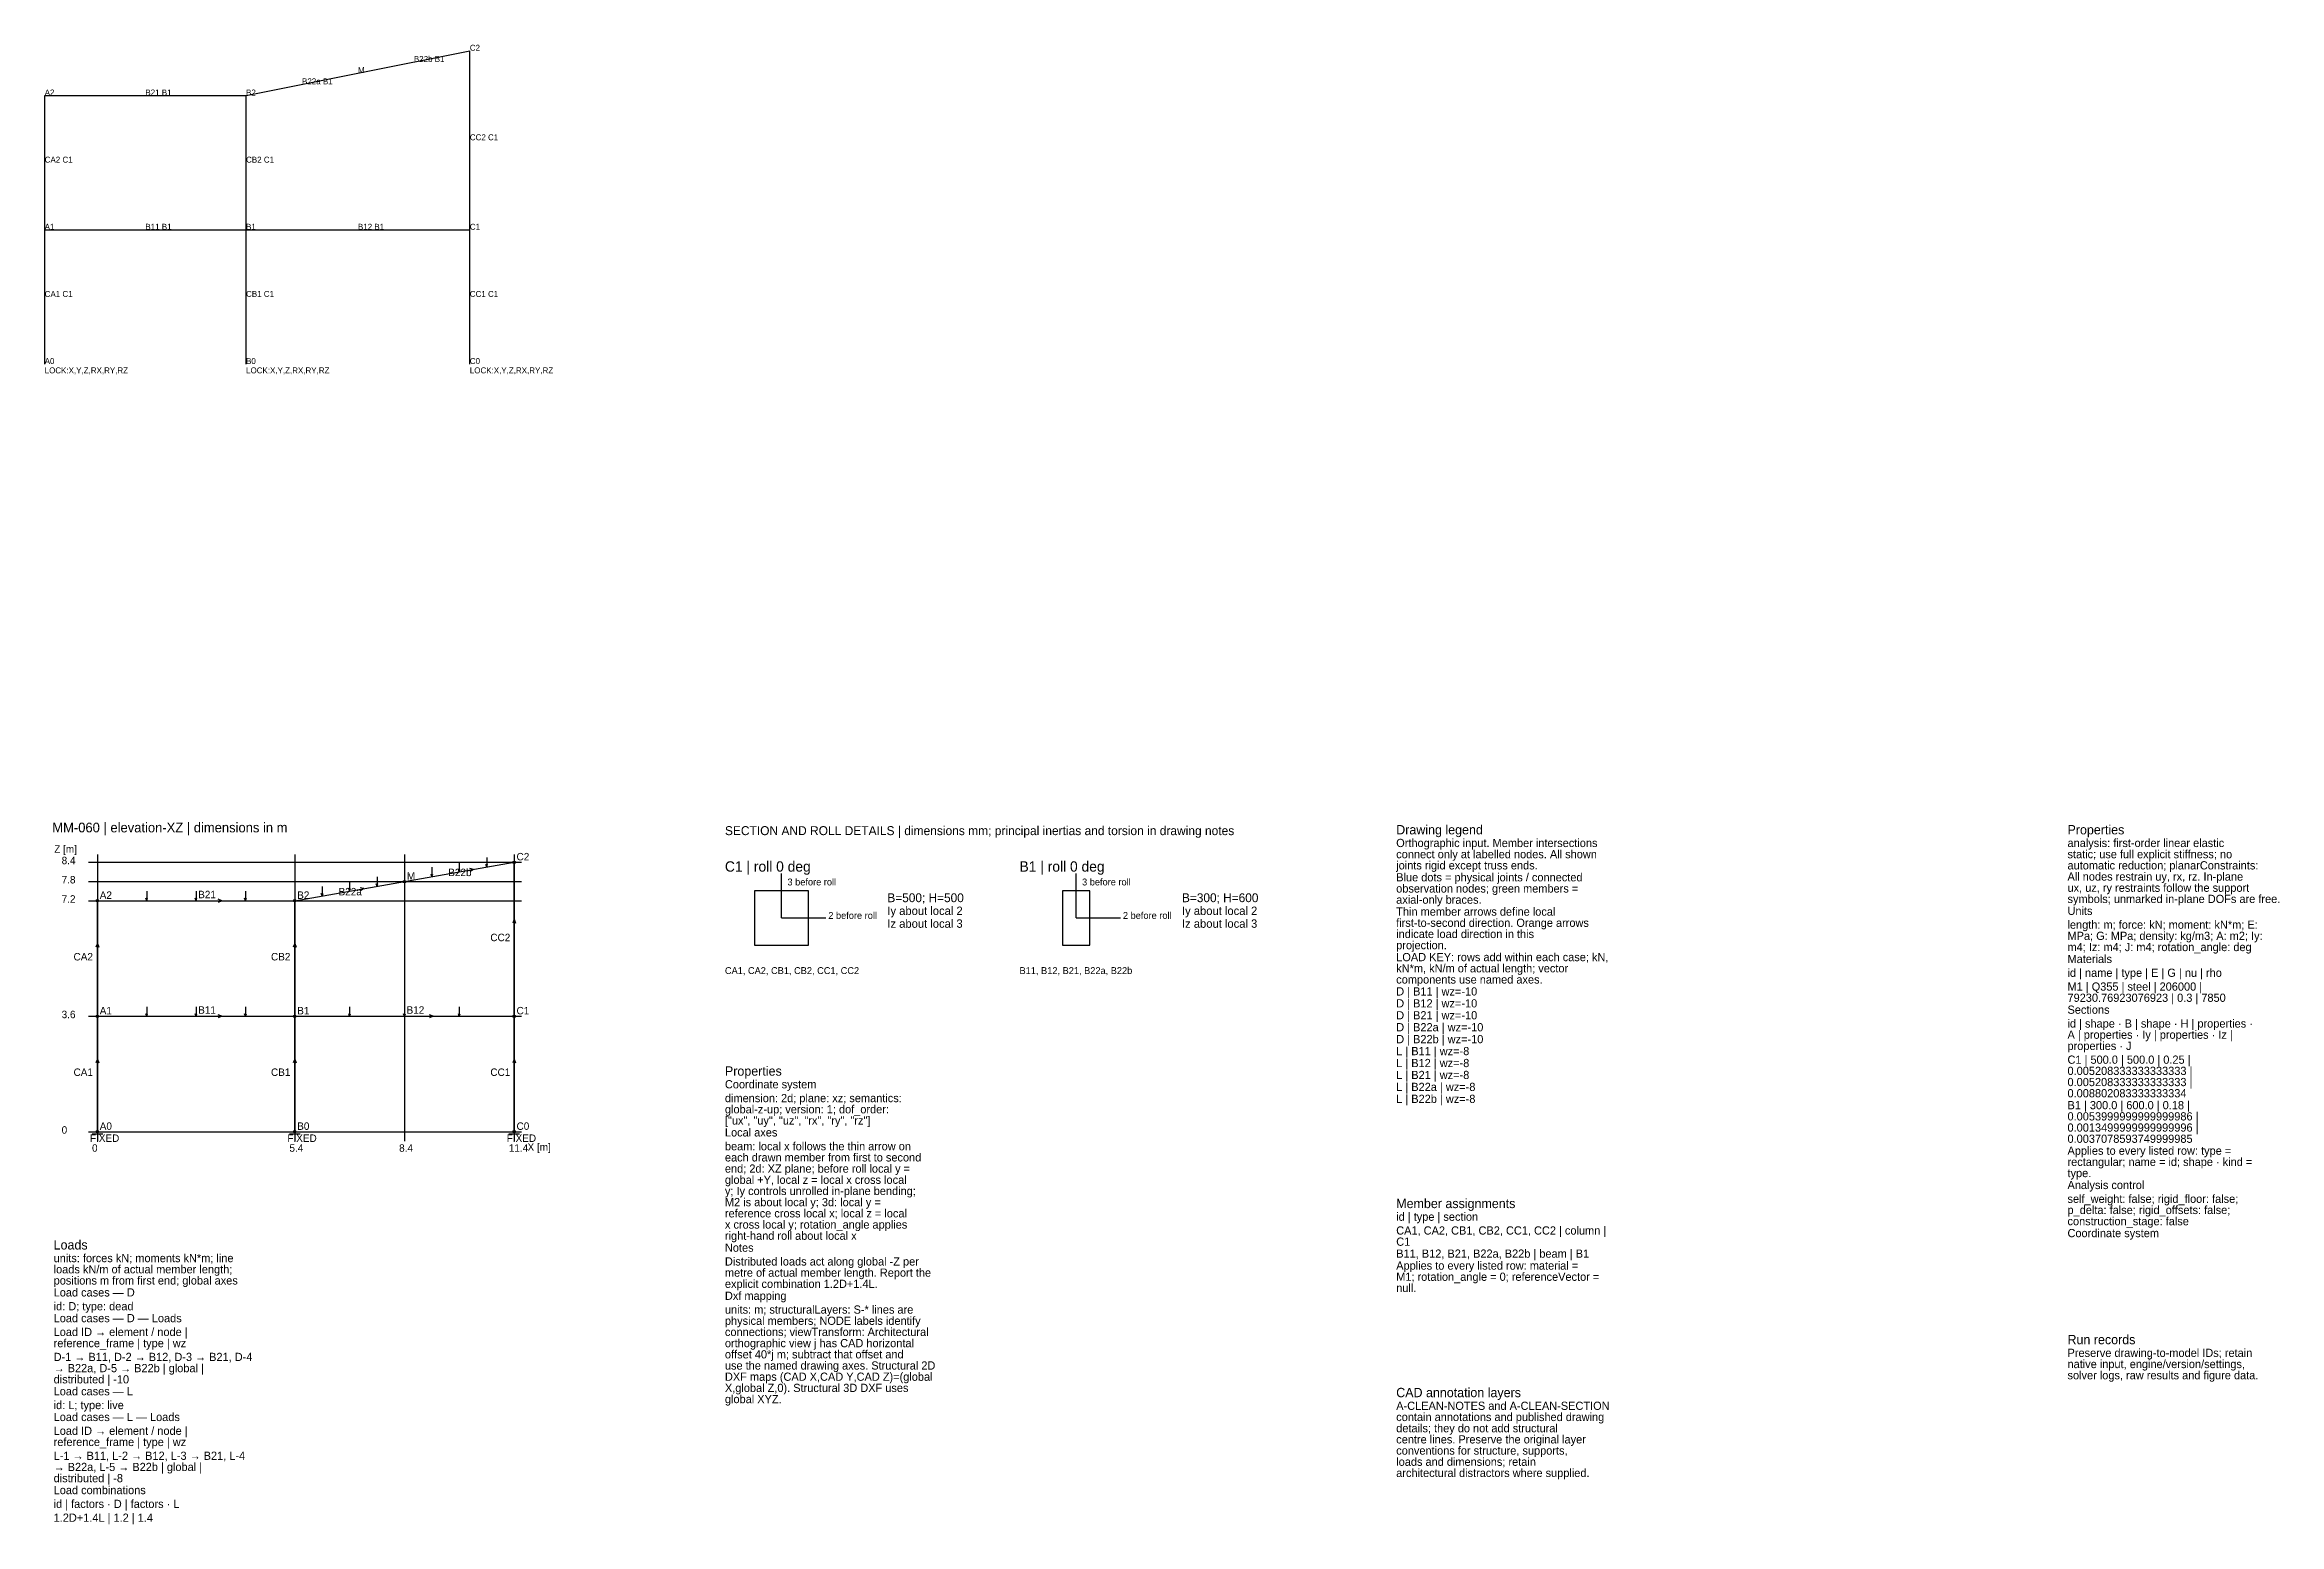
# Model space of a CAD drawing. Extents: x 0 to 59.9, y -31.1 to 8.6.
import ezdxf

# ---------------------------------------------------------------- set-up
doc = ezdxf.new("R2010")
doc.units = 0

msp = doc.modelspace()

# ---------------------------------------------------------------- linework, layer by layer
at = {"layer": 'A-CLEAN-SECTION'}
for p, q in [((1.41252, -13.1459), (1.41252, -20.8384)), ((6.70646, -13.1459), (6.70646, -20.8384)), ((9.64753, -13.1459), (9.64753, -20.8384)), ((12.5886, -13.1459), (12.5886, -20.8384)), ((1.17303, -13.3584), (12.78817, -13.3584)), ((8.91226, -13.74849), (8.91226, -14.00349)), ((8.91226, -13.74849), (8.91226, -14.00349)), ((9.64753, -13.87447), (12.5886, -13.3584)), ((10.38279, -13.74546), (10.35885, -13.67746)), ((10.38279, -13.74546), (10.35885, -13.67746)), ((10.38279, -13.49046), (10.38279, -13.74546)), ((10.38279, -13.49046), (10.38279, -13.74546)), ((10.38279, -13.74546), (10.40675, -13.67746)), ((10.38279, -13.74546), (10.40675, -13.67746)), ((11.11806, -13.61643), (11.09411, -13.54843)), ((11.11806, -13.61643), (11.09411, -13.54843)), ((11.11806, -13.36143), (11.11806, -13.61643)), ((11.11806, -13.36143), (11.11806, -13.61643)), ((11.11806, -13.61643), (11.14201, -13.54843)), ((11.11806, -13.61643), (11.14201, -13.54843)), ((11.5004, -13.54934), (11.39939, -13.524)), ((11.5004, -13.54934), (11.41237, -13.60787)), ((11.85333, -13.48742), (11.82938, -13.41942)), ((11.85333, -13.48742), (11.82938, -13.41942)), ((11.85333, -13.23242), (11.85333, -13.48742)), ((11.85333, -13.23242), (11.85333, -13.48742)), ((11.85333, -13.48742), (11.87728, -13.41942)), ((11.85333, -13.48742), (11.87728, -13.41942)), ((12.5886, -17.48697), (12.5886, -13.3584)), ((19.758, -14.85), (19.758, -13.662)), ((27.658, -14.85), (27.658, -13.662)), ((1.17303, -13.87447), (12.78817, -13.87447)), ((2.73601, -14.39055), (2.71205, -14.32255)), ((2.73601, -14.39055), (2.71205, -14.32255)), ((2.73601, -14.13555), (2.73601, -14.39055)), ((2.73601, -14.13555), (2.73601, -14.39055)), ((2.73601, -14.39055), (2.75995, -14.32255)), ((2.73601, -14.39055), (2.75995, -14.32255)), ((4.05949, -14.39055), (4.03554, -14.32255)), ((4.05949, -14.39055), (4.03554, -14.32255)), ((4.05949, -14.13555), (4.05949, -14.39055)), ((4.05949, -14.13555), (4.05949, -14.39055)), ((4.05949, -14.39055), (4.08343, -14.32255)), ((4.05949, -14.39055), (4.08343, -14.32255)), ((4.74769, -14.39055), (4.6519, -14.34805)), ((5.38296, -14.39055), (5.35902, -14.32255)), ((5.38296, -14.39055), (5.35902, -14.32255)), ((5.38296, -14.13555), (5.38296, -14.39055)), ((5.38296, -14.13555), (5.38296, -14.39055)), ((5.38296, -14.39055), (5.40692, -14.32255)), ((5.38296, -14.39055), (5.40692, -14.32255)), ((6.70646, -14.39055), (9.64753, -13.87447)), ((7.44172, -14.26153), (7.41777, -14.19352)), ((7.44172, -14.26153), (7.41777, -14.19352)), ((7.44172, -14.00653), (7.44172, -14.26153)), ((7.44172, -14.00653), (7.44172, -14.26153)), ((7.44172, -14.26153), (7.46567, -14.19352)), ((7.44172, -14.26153), (7.46567, -14.19352)), ((8.17699, -14.1325), (8.15304, -14.0645)), ((8.17699, -14.1325), (8.15304, -14.0645)), ((8.17699, -13.8775), (8.17699, -14.1325)), ((8.17699, -13.8775), (8.17699, -14.1325)), ((8.17699, -14.1325), (8.20094, -14.0645)), ((8.17699, -14.1325), (8.20094, -14.0645)), ((8.55933, -14.06542), (8.45832, -14.04007)), ((8.55933, -14.06542), (8.4713, -14.12394)), ((8.91226, -14.00349), (8.88831, -13.93549)), ((8.91226, -14.00349), (8.88831, -13.93549)), ((8.91226, -14.00349), (8.93621, -13.93549)), ((8.91226, -14.00349), (8.93621, -13.93549)), ((20.484, -14.124), (19.032, -14.124)), ((19.032, -14.124), (19.032, -15.576)), ((20.484, -15.576), (20.484, -14.124)), ((28.021, -14.124), (27.295, -14.124)), ((27.295, -14.124), (27.295, -15.576)), ((28.021, -15.576), (28.021, -14.124)), ((1.17303, -14.39055), (12.78817, -14.39055)), ((1.41252, -17.48697), (1.41252, -14.39055)), ((1.41252, -14.39055), (6.70646, -14.39055)), ((4.74769, -14.39055), (4.6519, -14.43305)), ((6.70646, -17.48697), (6.70646, -14.39055)), ((12.5886, -14.88597), (12.54869, -14.98797)), ((12.5886, -14.88597), (12.62852, -14.98797)), ((19.758, -14.85), (20.946, -14.85)), ((27.658, -14.85), (28.846, -14.85)), ((1.41252, -15.53622), (1.37261, -15.63822)), ((1.41252, -15.53622), (1.45244, -15.63822)), ((6.70646, -15.53622), (6.66654, -15.63822)), ((6.70646, -15.53622), (6.74637, -15.63822)), ((19.032, -15.576), (20.484, -15.576)), ((27.295, -15.576), (28.021, -15.576)), ((2.73601, -17.23197), (2.73601, -17.48697)), ((2.73601, -17.23197), (2.73601, -17.48697)), ((4.05949, -17.23197), (4.05949, -17.48697)), ((4.05949, -17.23197), (4.05949, -17.48697)), ((5.38296, -17.23197), (5.38296, -17.48697)), ((5.38296, -17.23197), (5.38296, -17.48697)), ((8.17699, -17.23197), (8.17699, -17.48697)), ((8.17699, -17.23197), (8.17699, -17.48697)), ((9.64753, -17.23197), (9.64753, -17.48697)), ((9.64753, -17.23197), (9.64753, -17.48697)), ((11.11806, -17.23197), (11.11806, -17.48697)), ((11.11806, -17.23197), (11.11806, -17.48697)), ((1.17303, -17.48697), (12.78817, -17.48697)), ((1.41252, -20.5834), (1.41252, -17.48697)), ((1.41252, -17.48697), (6.70646, -17.48697)), ((2.73601, -17.48697), (2.71205, -17.41897)), ((2.73601, -17.48697), (2.71205, -17.41897)), ((2.73601, -17.48697), (2.75995, -17.41897)), ((2.73601, -17.48697), (2.75995, -17.41897)), ((4.05949, -17.48697), (4.03554, -17.41897)), ((4.05949, -17.48697), (4.03554, -17.41897)), ((4.05949, -17.48697), (4.08343, -17.41897)), ((4.05949, -17.48697), (4.08343, -17.41897)), ((4.74769, -17.48697), (4.6519, -17.44447)), ((4.74769, -17.48697), (4.6519, -17.52947)), ((5.38296, -17.48697), (5.35902, -17.41897)), ((5.38296, -17.48697), (5.35902, -17.41897)), ((5.38296, -17.48697), (5.40692, -17.41897)), ((5.38296, -17.48697), (5.40692, -17.41897)), ((6.70646, -20.5834), (6.70646, -17.48697)), ((6.70646, -17.48697), (12.5886, -17.48697)), ((8.17699, -17.48697), (8.15304, -17.41897)), ((8.17699, -17.48697), (8.15304, -17.41897)), ((8.17699, -17.48697), (8.20094, -17.41897)), ((8.17699, -17.48697), (8.20094, -17.41897)), ((9.64753, -17.48697), (9.62358, -17.41897)), ((9.64753, -17.48697), (9.62358, -17.41897)), ((9.64753, -17.48697), (9.67148, -17.41897)), ((9.64753, -17.48697), (9.67148, -17.41897)), ((10.4122, -17.48697), (10.31641, -17.44447)), ((10.4122, -17.48697), (10.31641, -17.52947)), ((11.11806, -17.48697), (11.09411, -17.41897)), ((11.11806, -17.48697), (11.09411, -17.41897)), ((11.11806, -17.48697), (11.14201, -17.41897)), ((11.11806, -17.48697), (11.14201, -17.41897)), ((12.5886, -20.5834), (12.5886, -17.48697)), ((1.41252, -18.63265), (1.37261, -18.73465)), ((1.41252, -18.63265), (1.45244, -18.73465)), ((6.70646, -18.63265), (6.66654, -18.73465)), ((6.70646, -18.63265), (6.74637, -18.73465)), ((12.5886, -18.63265), (12.54869, -18.73465)), ((12.5886, -18.63265), (12.62852, -18.73465)), ((1.17303, -20.5834), (12.78817, -20.5834)), ((1.26883, -20.6429), (1.55621, -20.6429)), ((6.56277, -20.6429), (6.85015, -20.6429)), ((12.44491, -20.6429), (12.73229, -20.6429))]:
    msp.add_line(p, q, dxfattribs=at)
for centre in [(12.5886, -13.3584), (1.41252, -14.39055), (6.70646, -14.39055), (9.64753, -13.87447), (1.41252, -17.48697), (6.70646, -17.48697), (12.5886, -17.48697), (1.41252, -20.5834), (6.70646, -20.5834), (12.5886, -20.5834)]:
    msp.add_circle(centre, 0.03193, dxfattribs=at)
at = {"layer": 'S-BEAM'}
for p, q in [((8.4, 7.8), (11.4, 8.4)), ((5.4, 7.2), (8.4, 7.8)), ((0, 7.2), (5.4, 7.2)), ((0, 3.6), (5.4, 3.6)), ((5.4, 3.6), (11.4, 3.6))]:
    msp.add_line(p, q, dxfattribs=at)
at = {"layer": 'S-COLUMN'}
for p, q in [((11.4, 3.6), (11.4, 8.4)), ((0, 3.6), (0, 7.2)), ((5.4, 3.6), (5.4, 7.2)), ((0, 0), (0, 3.6)), ((5.4, 0), (5.4, 3.6)), ((11.4, 0), (11.4, 3.6))]:
    msp.add_line(p, q, dxfattribs=at)

# ---------------------------------------------------------------- texts
at = {"layer": 'A-CLEAN-NOTES'}
for s, height, p in [('Properties', 0.25, (54.24, -12.61)), ('static; use full explicit stiffness; no', 0.22, (54.24, -13.25)), ('analysis: first-order linear elastic', 0.22, (54.24, -12.95)), ('All nodes restrain uy, rx, rz. In-plane', 0.22, (54.24, -13.85)), ('automatic reduction; planarConstraints:', 0.22, (54.24, -13.55)), ('symbols; unmarked in-plane DOFs are free.', 0.22, (54.24, -14.45)), ('ux, uz, ry restraints follow the support', 0.22, (54.24, -14.15)), ('length: m; force: kN; moment: kN*m; E:', 0.22, (54.24, -15.14)), ('Units', 0.22, (54.24, -14.77)), ('m4; Iz: m4; J: m4; rotation_angle: deg', 0.22, (54.24, -15.74)), ('MPa; G: MPa; density: kg/m3; A: m2; Iy:', 0.22, (54.24, -15.44)), ('Materials', 0.22, (54.24, -16.06)), ('id | name | type | E | G | nu | rho', 0.22, (54.24, -16.43)), ('M1 | Q355 | steel | 206000 |', 0.22, (54.24, -16.8)), ('Sections', 0.22, (54.24, -17.42)), ('79230.76923076923 | 0.3 | 7850', 0.22, (54.24, -17.1)), ('A | properties · Iy | properties · Iz |', 0.22, (54.24, -18.09)), ('id | shape · B | shape · H | properties ·', 0.22, (54.24, -17.79)), ('C1 | 500.0 | 500.0 | 0.25 |', 0.22, (54.24, -18.76)), ('properties · J', 0.22, (54.24, -18.39)), ('Properties', 0.25, (18.24, -19.08)), ('0.005208333333333333 |', 0.22, (54.24, -19.06)), ('0.005208333333333333 |', 0.22, (54.24, -19.36)), ('dimension: 2d; plane: xz; semantics:', 0.22, (18.24, -19.79)), ('Coordinate system', 0.22, (18.24, -19.42)), ('0.008802083333333334', 0.22, (54.24, -19.66)), ('B1 | 300.0 | 600.0 | 0.18 |', 0.22, (54.24, -19.98)), ('global-z-up; version: 1; dof_order:', 0.22, (18.24, -20.09)), ('["ux", "uy", "uz", "rx", "ry", "rz"]', 0.22, (18.24, -20.39)), ('0.0053999999999999986 |', 0.22, (54.24, -20.28)), ('0.0013499999999999996 |', 0.22, (54.24, -20.58)), ('beam: local x follows the thin arrow on', 0.22, (18.24, -21.08)), ('Local axes', 0.22, (18.24, -20.71)), ('Applies to every listed row: type =', 0.22, (54.24, -21.2)), ('0.0037078593749999985', 0.22, (54.24, -20.88)), ('each drawn member from first to second', 0.22, (18.24, -21.38)), ('end; 2d: XZ plane; before roll local y =', 0.22, (18.24, -21.68)), ('rectangular; name = id; shape · kind =', 0.22, (54.24, -21.5)), ('y; Iy controls unrolled in-plane bending;', 0.22, (18.24, -22.28)), ('global +Y, local z = local x cross local', 0.22, (18.24, -21.98)), ('Analysis control', 0.22, (54.24, -22.12)), ('type.', 0.22, (54.24, -21.8)), ('reference cross local x; local z = local', 0.22, (18.24, -22.88)), ('M2 is about local y; 3d: local y =', 0.22, (18.24, -22.58)), ('id | type | section', 0.22, (36.24, -22.97)), ('Member assignments', 0.25, (36.24, -22.63)), ('self_weight: false; rigid_floor: false;', 0.22, (54.24, -22.49)), ('p_delta: false; rigid_offsets: false;', 0.22, (54.24, -22.79)), ('x cross local y; rotation_angle applies', 0.22, (18.24, -23.18)), ('right-hand roll about local x', 0.22, (18.24, -23.48)), ('CA1, CA2, CB1, CB2, CC1, CC2 | column |', 0.22, (36.24, -23.34)), ('construction_stage: false', 0.22, (54.24, -23.09)), ('Coordinate system', 0.22, (54.24, -23.41)), ('units: forces kN; moments kN*m; line', 0.22, (0.24, -24.08)), ('Loads', 0.25, (0.24, -23.74)), ('Notes', 0.22, (18.24, -23.8)), ('Distributed loads act along global -Z per', 0.22, (18.24, -24.17)), ('C1', 0.22, (36.24, -23.64)), ('B11, B12, B21, B22a, B22b | beam | B1', 0.22, (36.24, -23.96)), ('positions m from first end; global axes', 0.22, (0.24, -24.68)), ('loads kN/m of actual member length;', 0.22, (0.24, -24.38)), ('explicit combination 1.2D+1.4L.', 0.22, (18.24, -24.77)), ('metre of actual member length. Report the', 0.22, (18.24, -24.47)), ('Applies to every listed row: material =', 0.22, (36.24, -24.28)), ('M1; rotation_angle = 0; referenceVector =', 0.22, (36.24, -24.58)), ('id: D; type: dead', 0.22, (0.24, -25.37)), ('Load cases — D', 0.22, (0.24, -25)), ('Dxf mapping', 0.22, (18.24, -25.09)), ('null.', 0.22, (36.24, -24.88)), ('Load cases — D — Loads', 0.22, (0.24, -25.69)), ('physical members; NODE labels identify', 0.22, (18.24, -25.76)), ('units: m; structuralLayers: S-* lines are', 0.22, (18.24, -25.46)), ('reference_frame | type | wz', 0.22, (0.24, -26.36)), ('Load ID → element / node |', 0.22, (0.24, -26.06)), ('orthographic view j has CAD horizontal', 0.22, (18.24, -26.36)), ('connections; viewTransform: Architectural', 0.22, (18.24, -26.06)), ('Run records', 0.25, (54.24, -26.28)), ('D-1 → B11, D-2 → B12, D-3 → B21, D-4', 0.22, (0.24, -26.73)), ('→ B22a, D-5 → B22b | global |', 0.22, (0.24, -27.03)), ('offset 40*j m; subtract that offset and', 0.22, (18.24, -26.66)), ('use the named drawing axes. Structural 2D', 0.22, (18.24, -26.96)), ('native input, engine/version/settings,', 0.22, (54.24, -26.92)), ('Preserve drawing-to-model IDs; retain', 0.22, (54.24, -26.62)), ('distributed | -10', 0.22, (0.24, -27.33)), ('Load cases — L', 0.22, (0.24, -27.65)), ('X,global Z,0). Structural 3D DXF uses', 0.22, (18.24, -27.56)), ('DXF maps (CAD X,CAD Y,CAD Z)=(global', 0.22, (18.24, -27.26)), ('CAD annotation layers', 0.25, (36.24, -27.7)), ('solver logs, raw results and figure data.', 0.22, (54.24, -27.22)), ('id: L; type: live', 0.22, (0.24, -28.02)), ('Load cases — L — Loads', 0.22, (0.24, -28.34)), ('global XYZ.', 0.22, (18.24, -27.86)), ('A-CLEAN-NOTES and A-CLEAN-SECTION', 0.22, (36.24, -28.04)), ('contain annotations and published drawing', 0.22, (36.24, -28.34)), ('Load ID → element / node |', 0.22, (0.24, -28.71)), ('details; they do not add structural', 0.22, (36.24, -28.64)), ('centre lines. Preserve the original layer', 0.22, (36.24, -28.94)), ('reference_frame | type | wz', 0.22, (0.24, -29.01)), ('L-1 → B11, L-2 → B12, L-3 → B21, L-4', 0.22, (0.24, -29.38)), ('conventions for structure, supports,', 0.22, (36.24, -29.24)), ('loads and dimensions; retain', 0.22, (36.24, -29.54)), ('distributed | -8', 0.22, (0.24, -29.98)), ('→ B22a, L-5 → B22b | global |', 0.22, (0.24, -29.68)), ('architectural distractors where supplied.', 0.22, (36.24, -29.84)), ('id | factors · D | factors · L', 0.22, (0.24, -30.67)), ('Load combinations', 0.22, (0.24, -30.3)), ('1.2D+1.4L | 1.2 | 1.4', 0.22, (0.24, -31.04))]:
    msp.add_text(s, height=height, dxfattribs=at).set_placement(p)
at = {"layer": 'A-CLEAN-SECTION'}
for s, height, p in [('MM-060 | elevation-XZ | dimensions in m', 0.26, (0.204, -12.556)), ('SECTION AND ROLL DETAILS | dimensions mm; principal inertias and torsion in drawing notes', 0.24, (18.24, -12.63)), ('Drawing legend', 0.25, (36.24, -12.61)), ('Z [m]', 0.2, (0.255, -13.1034)), ('C2', 0.2, (12.65246, -13.3074)), ('connect only at labelled nodes. All shown', 0.22, (36.24, -13.25)), ('Orthographic input. Member intersections', 0.22, (36.24, -12.95)), ('8.4', 0.2, (0.45457, -13.4094)), ('7.8', 0.2, (0.45457, -13.92547)), ('M', 0.2, (9.71139, -13.82347)), ('B22b', 0.2, (10.82102, -13.72937)), ('C1 | roll 0 deg', 0.2772, (18.24, -13.6092)), ('B1 | roll 0 deg', 0.2772, (26.14, -13.6092)), ('joints rigid except truss ends.', 0.22, (36.24, -13.55)), ('Blue dots = physical joints / connected', 0.22, (36.24, -13.87)), ('7.2', 0.2, (0.45457, -14.44155)), ('A2', 0.2, (1.47638, -14.33955)), ('B21', 0.2, (4.11537, -14.32255)), ('B2', 0.2, (6.77032, -14.33955)), ('B22a', 0.2, (7.87994, -14.24543)), ('3 before roll', 0.1848, (19.9164, -13.9788)), ('B=500; H=500', 0.2376, (22.596, -14.4276)), ('3 before roll', 0.1848, (27.8164, -13.9788)), ('B=300; H=600', 0.2376, (30.496, -14.4276)), ('observation nodes; green members =', 0.22, (36.24, -14.17)), ('axial-only braces.', 0.22, (36.24, -14.47)), ('2 before roll', 0.1848, (21.012, -14.8764)), ('Iy about local 2', 0.2244, (22.596, -14.7708)), ('Iz about local 3', 0.2244, (22.596, -15.114)), ('2 before roll', 0.1848, (28.912, -14.8764)), ('Iy about local 2', 0.2244, (30.496, -14.7708)), ('Iz about local 3', 0.2244, (30.496, -15.114)), ('first-to-second direction. Orange arrows', 0.22, (36.24, -15.09)), ('Thin member arrows define local', 0.22, (36.24, -14.79)), ('CC2', 0.2, (11.94997, -15.47368)), ('projection.', 0.22, (36.24, -15.69)), ('indicate load direction in this', 0.22, (36.24, -15.39)), ('CA2', 0.2, (0.77389, -15.98975)), ('CB2', 0.2, (6.06782, -15.98975)), ('CA1, CA2, CB1, CB2, CC1, CC2', 0.1848, (18.24, -16.3548)), ('B11, B12, B21, B22a, B22b', 0.1848, (26.14, -16.3548)), ('kN*m, kN/m of actual length; vector', 0.22, (36.24, -16.31)), ('LOAD KEY: rows add within each case; kN,', 0.22, (36.24, -16.01)), ('components use named axes.', 0.22, (36.24, -16.61)), ('D | B11 | wz=-10', 0.22, (36.24, -16.93)), ('3.6', 0.2, (0.45457, -17.53797)), ('A1', 0.2, (1.47638, -17.43597)), ('B11', 0.2, (4.11537, -17.41897)), ('B1', 0.2, (6.77032, -17.43597)), ('B12', 0.2, (9.7034, -17.41897)), ('C1', 0.2, (12.65246, -17.43597)), ('D | B12 | wz=-10', 0.22, (36.24, -17.25)), ('D | B21 | wz=-10', 0.22, (36.24, -17.57)), ('D | B22a | wz=-10', 0.22, (36.24, -17.89)), ('D | B22b | wz=-10', 0.22, (36.24, -18.21)), ('L | B11 | wz=-8', 0.22, (36.24, -18.53)), ('CA1', 0.2, (0.77389, -19.08618)), ('CB1', 0.2, (6.06782, -19.08618)), ('CC1', 0.2, (11.94997, -19.08618)), ('L | B12 | wz=-8', 0.22, (36.24, -18.85)), ('L | B21 | wz=-8', 0.22, (36.24, -19.17)), ('L | B22a | wz=-8', 0.22, (36.24, -19.49)), ('L | B22b | wz=-8', 0.22, (36.24, -19.81)), ('A0', 0.2, (1.47638, -20.5324)), ('B0', 0.2, (6.77032, -20.5324)), ('C0', 0.2, (12.65246, -20.5324)), ('0', 0.2, (0.45457, -20.6344)), ('FIXED', 0.2, (1.21295, -20.8554)), ('0', 0.2, (1.26883, -21.1189)), ('FIXED', 0.2, (6.50689, -20.8554)), ('5.4', 0.2, (6.56277, -21.1189)), ('8.4', 0.2, (9.50383, -21.1189)), ('FIXED', 0.2, (12.38903, -20.8554)), ('11.4', 0.2, (12.44491, -21.1189)), ('X [m]', 0.2, (12.94783, -21.0934))]:
    msp.add_text(s, height=height, dxfattribs=at).set_placement(p)
at = {"layer": 'ANNOTATION'}
for s, p in [('B22b B1', (9.9, 8.1)), ('B21 B1', (2.7, 7.2)), ('B22a B1', (6.9, 7.5)), ('CC2 C1', (11.4, 6)), ('CA2 C1', (0, 5.4)), ('CB2 C1', (5.4, 5.4)), ('B11 B1', (2.7, 3.6)), ('B12 B1', (8.4, 3.6)), ('CA1 C1', (0, 1.8)), ('CB1 C1', (5.4, 1.8)), ('CC1 C1', (11.4, 1.8))]:
    msp.add_text(s, height=0.16, dxfattribs=at).set_placement(p)
at = {"layer": 'NODE'}
for s, p in [('C2', (11.4, 8.4)), ('M', (8.4, 7.8)), ('A2', (0, 7.2)), ('B2', (5.4, 7.2)), ('A1', (0, 3.6)), ('B1', (5.4, 3.6)), ('C1', (11.4, 3.6)), ('A0', (0, 0)), ('B0', (5.4, 0)), ('C0', (11.4, 0))]:
    msp.add_text(s, height=0.16, dxfattribs=at).set_placement(p)
at = {"layer": 'SUPPORT'}
for p in [(0, -0.25), (5.4, -0.25), (11.4, -0.25)]:
    msp.add_text('LOCK:X,Y,Z,RX,RY,RZ', height=0.16, dxfattribs=at).set_placement(p)

doc.saveas('drawing.dxf')
